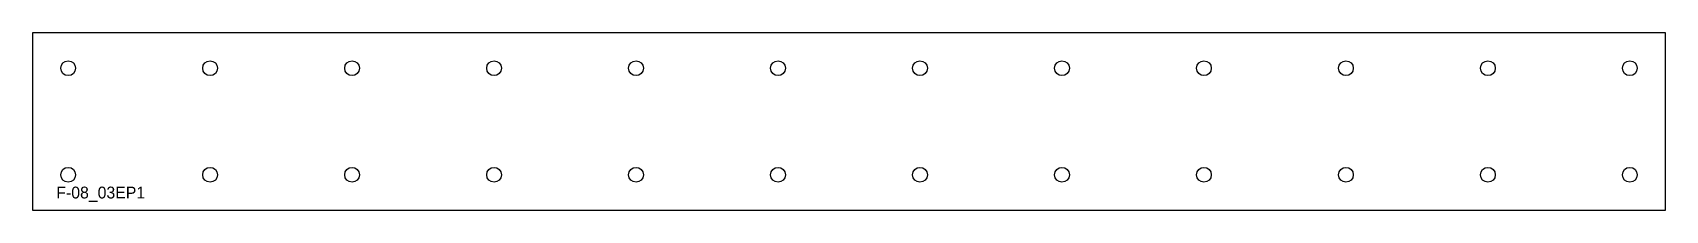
# Model space of a CAD drawing. Extents: x 0 to 138, y 0 to 15.
import ezdxf

# ---------------------------------------------------------------- set-up
doc = ezdxf.new("R2010")
doc.units = 0
doc.header["$MEASUREMENT"] = 0
doc.layers.add('BURN', color=1, linetype='CONTINUOUS')
doc.layers.add('SCRIBE', color=1, linetype='CONTINUOUS')

msp = doc.modelspace()

# ---------------------------------------------------------------- linework, layer by layer
at = {"layer": 'BURN'}
for p, q in [((138, 15), (0, 15)), ((0, 15), (0, 0)), ((138, 0), (138, 15)), ((0, 0), (138, 0))]:
    msp.add_line(p, q, dxfattribs=at)
for centre in [(3, 12), (15, 12), (27, 12), (39, 12), (51, 12), (63, 12), (75, 12), (87, 12), (99, 12), (111, 12), (123, 12), (135, 12), (3, 3), (15, 3), (27, 3), (39, 3), (51, 3), (63, 3), (75, 3), (87, 3), (99, 3), (111, 3), (123, 3), (135, 3)]:
    msp.add_circle(centre, 0.625, dxfattribs=at)

# ---------------------------------------------------------------- texts
at = {"layer": 'SCRIBE'}
msp.add_text('F-08_03EP1', height=1, dxfattribs=at).set_placement((2, 1))

doc.saveas('drawing.dxf')
